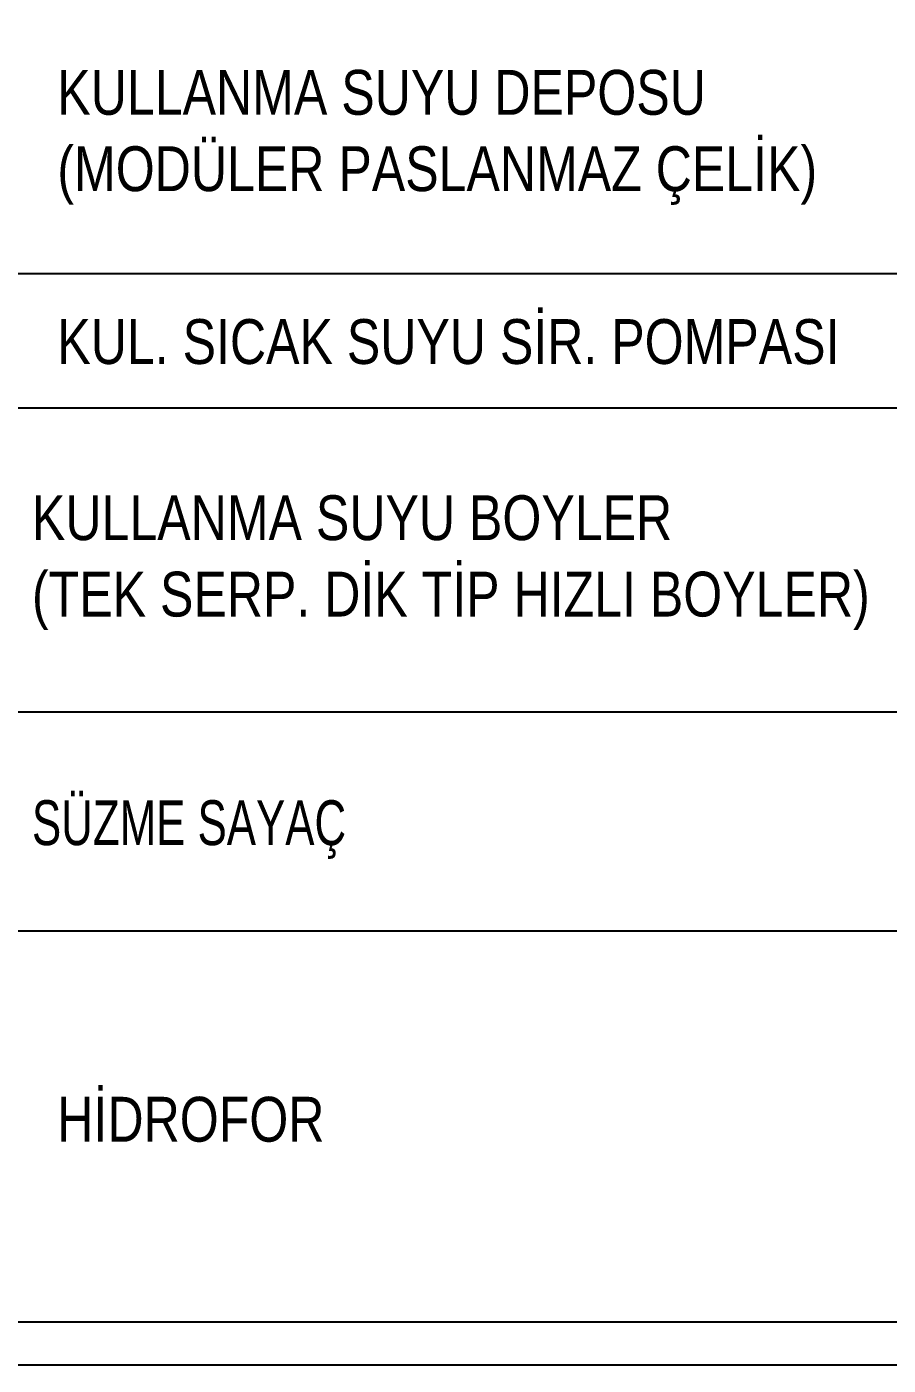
# Model space of a CAD drawing. Header units: centimetres. Extents: x -13133 to 30552, y -2 to 4552.
# Drawn here: x 26093.8 to 26246.6, y 300 to 537.3 of the extents above; entities that cross this region are included whole.
import ezdxf

# ---------------------------------------------------------------- set-up
doc = ezdxf.new("R2010")
doc.units = ezdxf.units.CM
for name, color, linetype in [('MEP-T-ÇAP', 41, 'CONTINUOUS'), ('MTY-CİHAZ', 135, 'CONTINUOUS'), ('ROTAS-VANA', 1, 'CONTINUOUS')]:
    doc.layers.add(name, color=color, linetype=linetype)
doc.layers.add('Renkli Tarama', color=7, linetype='CONTINUOUS', lineweight=0)
doc.styles.add('ÇAP', font='arial.ttf')

# ---------------------------------------------------------------- blocks, each defined once
blk = doc.blocks.new('SIHHİ DETAYLAR')
at = {"layer": 'MTY-CİHAZ'}
for p, q in [((416.6, 193.56), (776.63, 193.56)), ((416.6, 169.7), (776.63, 169.7)), ((416.6, 115.82), (776.63, 115.82)), ((416.6, 76.98), (776.63, 76.98)), ((416.6, 76.98), (776.63, 76.98)), ((416.6, 7.72), (776.63, 7.72))]:
    blk.add_line(p, q, dxfattribs=at)
blk.add_lwpolyline([(408.88, 856.6), (784.35, 856.6), (784.35, 0), (408.88, 0)], close=True, dxfattribs=at)
at = {"layer": 'MEP-T-ÇAP', "style": 'ÇAP'}
for s, height, width, p in [('KULLANMA SUYU DEPOSU', 7.9518, 0.8, (509.19, 221.67)), ('(MODÜLER PASLANMAZ ÇELİK)', 7.9518, 0.8, (509.19, 208.13)), ('KUL. SICAK SUYU SİR. POMPASI ', 7.9518, 0.8, (509.19, 177.49)), ('KULLANMA SUYU BOYLER', 7.9518, 0.8, (504.69, 146.26)), ('(TEK SERP. DİK TİP HIZLI BOYLER)', 7.9518, 0.8, (504.69, 132.72)), ('SÜZME SAYAÇ', 7.9518, 0.7, (504.69, 92.2)), ('HİDROFOR', 7.952, 0.8, (509.19, 39.63))]:
    blk.add_text(s, height=height, dxfattribs=dict(at, width=width)).set_placement(p)
blk = doc.blocks.new('MTY-SIHHİ DETAYLAR')
at = {"layer": 'Renkli Tarama'}
blk.add_blockref('SIHHİ DETAYLAR', (257713.28, -444848.48), dxfattribs=at)

msp = doc.modelspace()

# ---------------------------------------------------------------- block references
at = {"layer": 'ROTAS-VANA'}
msp.add_blockref('MTY-SIHHİ DETAYLAR', (-232123.28, 445148.48), dxfattribs=at)

doc.saveas('drawing.dxf')
